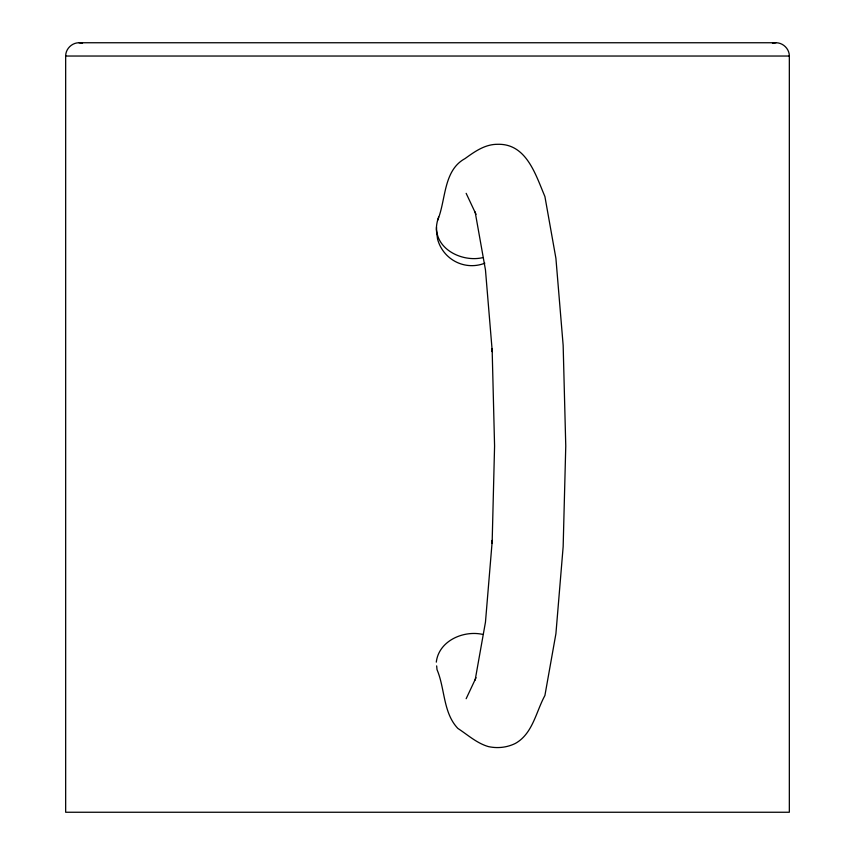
<?xml version="1.0" encoding="UTF-8"?>
<svg xmlns="http://www.w3.org/2000/svg" width="855" height="855" viewBox="0 0 855 855"><rect width="100%" height="100%" fill="white"/><g stroke="black" fill="none" stroke-linecap="round" stroke-linejoin="round"><path stroke-width="1.28" d="M436.531 227.409C436.103 250.034 463.154 262.41 482.925 257.59M65.664 56.035C65.621 48.885 71.927 42.697 79.055 42.75L775.945 42.75C783.073 42.697 789.379 48.885 789.336 56.035L789.336 812.25L65.664 812.25L65.664 56.035L789.336 56.035M475.145 680.099L485.469 622.119L492.266 540.424L492.127 543.481L494.575 446.021L492.127 348.562L492.266 351.619L485.469 269.924L475.145 211.944M436.296 662.144C438.775 640.758 463.624 629.996 482.925 634.453M437.546 220.462C446.118 200.252 442.986 170.583 465.035 158.592C474.728 151.581 485.074 144.196 497.589 144.303C526.584 143.405 535.679 174.944 544.902 196.511L555.91 258.317L563.156 345.388L565.764 446.021L563.156 546.655L555.91 633.726L544.902 695.532C535.978 711.873 532.783 733.708 515.319 743.455C506.951 747.559 497.45 748.585 488.365 746.586C476.801 743.23 467.781 734.873 457.853 728.417C443.008 712.792 445.06 688.521 437.012 669.615L436.659 665.885M466.157 698.706L476.032 677.716M772.471 43.199L775.945 42.75M79.055 42.75L82.529 43.199M466.157 193.337L476.032 214.327M484.838 263.18A35.899 35.525 -90 0 1 437.546 239.047L436.339 229.76A35.899 35.525 -90 0 1 438.615 217.117"/></g></svg>
